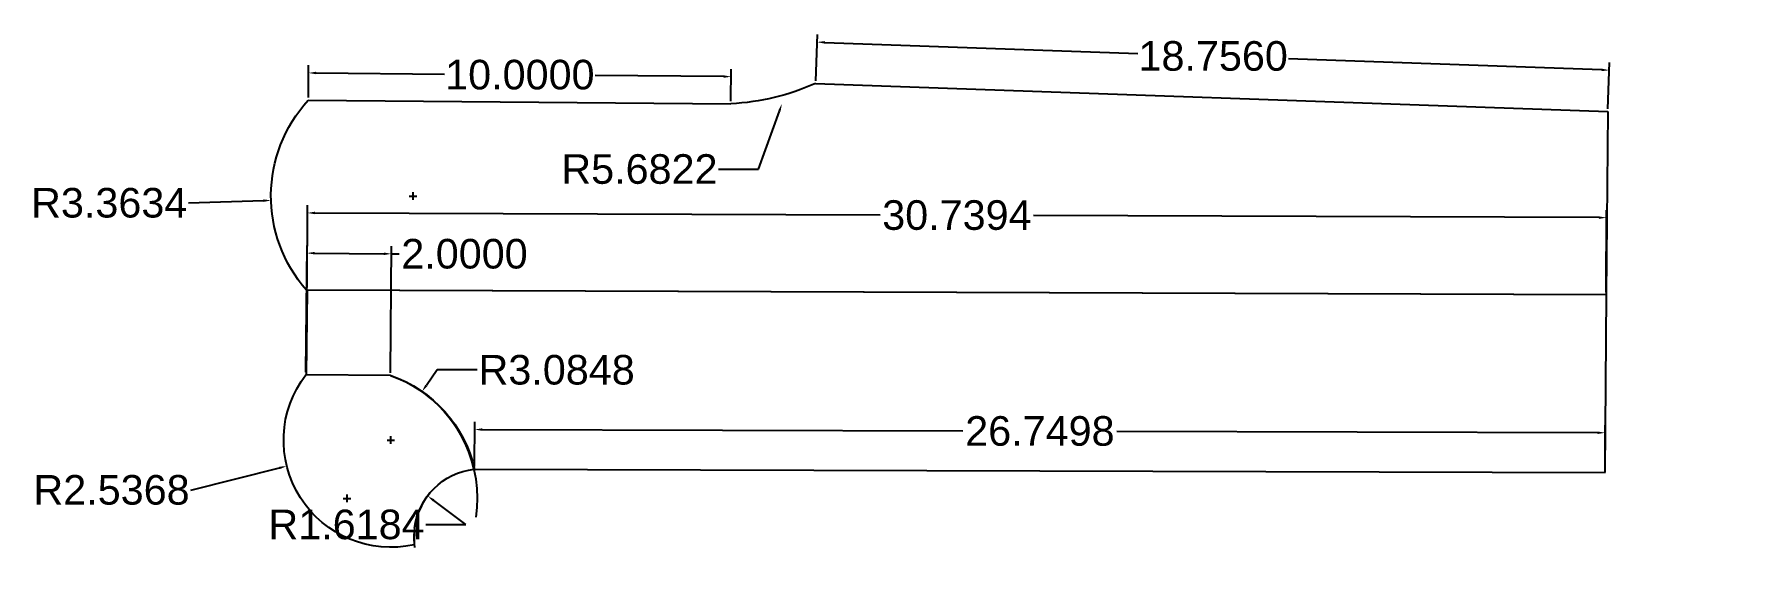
# Model space of a CAD drawing. Header units: inches. Extents: x 13.8 to 54.6, y 8.8 to 21.1.
import ezdxf

# ---------------------------------------------------------------- set-up
doc = ezdxf.new("R2010")
doc.units = ezdxf.units.IN
doc.header["$MEASUREMENT"] = 0
doc.layers.add('Follower', color=12, linetype='Continuous')
doc.layers.add('Measurements', color=254, linetype='Continuous')
doc.styles.get("Standard").update_dxf_attribs({"font": 'arial.ttf'})
doc.dimstyles.get("Standard").update_dxf_attribs({"dimtxt": 0.7, "dimasz": 0.18, "dimexe": 0.18, "dimexo": 0.0625, "dimgap": 0.09, "dimtad": 0, "dimtih": 1, "dimtoh": 1, "dimdec": 4, "dimzin": 0, "dimdsep": 46, "dimtxsty": 'Standard', "dimcen": 0.09, "dimadec": 0, "dimazin": 0, "dimtfac": 1, "dimtdec": 4, "dimtofl": 0, "dimtmove": 0, "dimatfit": 3, "dimfxl": 1, "dimtolj": 1, "dimtzin": 0, "dimarcsym": 0})

# ---------------------------------------------------------------- blocks, each defined once
blk = doc.blocks.new('*D1')
at = {"layer": 'Defpoints', "color": 0, "transparency": 16777216}
for p in [(22.285, 15.942), (20.26, 13.083, -0.099), (22.26, 13.065, -0.096)]:
    blk.add_point(p, dxfattribs=at)
at = {"layer": 'Measurements', "color": 0, "lineweight": -2, "transparency": 16777216}
for p, q in [((20.26, 13.145), (20.287, 16.139)), ((20.465, 15.958), (22.105, 15.943)), ((22.26, 13.128), (22.287, 16.122)), ((22.285, 15.942), (22.465, 15.94))]:
    blk.add_line(p, q, dxfattribs=at)
at = {"layer": 'Measurements', "color": 0, "transparency": 16777216}
for points in [[(20.465, 15.988), (20.465, 15.928), (20.285, 15.959)], [(22.105, 15.973), (22.105, 15.913), (22.285, 15.942)]]:
    blk.add_solid(points, dxfattribs=at)
at = {"layer": 'Measurements', "color": 0, "transparency": 16777216, "insert": (24.013, 15.94), "char_height": 0.7, "attachment_point": 5}
blk.add_mtext('\\A1;2.0000', dxfattribs=at)
blk = doc.blocks.new('*D3')
at = {"layer": 'Defpoints', "color": 0, "transparency": 16777216}
for p in [(22.27, 11.536, -0.059), (19.809, 10.921, -0.048)]:
    blk.add_point(p, dxfattribs=at)
at = {"layer": 'Measurements', "color": 0, "lineweight": -2, "transparency": 16777216}
for p, q in [((22.18, 11.536), (22.36, 11.536)), ((22.27, 11.446), (22.27, 11.626)), ((17.54, 10.354), (19.634, 10.877))]:
    blk.add_line(p, q, dxfattribs=at)
at = {"layer": 'Measurements', "color": 0, "transparency": 16777216}
blk.add_solid([(19.627, 10.906), (19.642, 10.848), (19.809, 10.921)], dxfattribs=at)
at = {"layer": 'Measurements', "color": 0, "transparency": 16777216, "insert": (15.661, 10.354), "char_height": 0.7, "attachment_point": 5}
blk.add_mtext('\\A1;R2.5368', dxfattribs=at)
blk = doc.blocks.new('*D5')
at = {"layer": 'Defpoints', "color": 0, "transparency": 16777216}
for p in [(51.003, 11.709), (24.251, 10.848, -0.04), (51, 10.772)]:
    blk.add_point(p, dxfattribs=at)
at = {"layer": 'Measurements', "color": 0, "lineweight": -2, "transparency": 16777216}
for p, q in [((24.251, 10.911), (24.254, 11.965)), ((51, 10.834), (51.003, 11.889)), ((24.433, 11.785), (35.806, 11.752)), ((50.823, 11.709), (39.45, 11.742))]:
    blk.add_line(p, q, dxfattribs=at)
at = {"layer": 'Measurements', "color": 0, "transparency": 16777216}
for points in [[(24.433, 11.815), (24.433, 11.755), (24.253, 11.785)], [(50.823, 11.739), (50.823, 11.679), (51.003, 11.709)]]:
    blk.add_solid(points, dxfattribs=at)
at = {"layer": 'Measurements', "color": 0, "transparency": 16777216, "insert": (37.628, 11.747), "char_height": 0.7, "attachment_point": 5}
blk.add_mtext('\\A1;26.7498', dxfattribs=at)
blk = doc.blocks.new('*D8')
at = {"layer": 'Defpoints', "color": 0, "transparency": 16777216}
for p in [(51.1, 20.287), (32.321, 19.975, -0.245), (51.066, 19.309, -0.202)]:
    blk.add_point(p, dxfattribs=at)
at = {"layer": 'Measurements', "color": 0, "lineweight": -2, "transparency": 16777216}
for p, q in [((32.324, 20.037), (32.362, 21.132)), ((32.536, 20.946), (39.947, 20.683)), ((50.92, 20.294), (43.509, 20.557)), ((51.068, 19.372), (51.107, 20.467))]:
    blk.add_line(p, q, dxfattribs=at)
at = {"layer": 'Measurements', "color": 0, "transparency": 16777216}
for points in [[(32.537, 20.976), (32.535, 20.916), (32.356, 20.952)], [(50.921, 20.324), (50.919, 20.264), (51.1, 20.287)]]:
    blk.add_solid(points, dxfattribs=at)
at = {"layer": 'Measurements', "color": 0, "transparency": 16777216, "insert": (41.728, 20.62), "char_height": 0.7, "attachment_point": 5}
blk.add_mtext('\\A1;18.7560', dxfattribs=at)
blk = doc.blocks.new('*D10')
at = {"layer": 'Defpoints', "color": 0, "transparency": 16777216}
for p in [(30.323, 20.134), (20.317, 19.581, -0.253), (30.317, 19.493, -0.237)]:
    blk.add_point(p, dxfattribs=at)
at = {"layer": 'Measurements', "color": 0, "lineweight": -2, "transparency": 16777216}
for p, q in [((20.318, 19.643), (20.325, 20.402)), ((20.503, 20.221), (23.542, 20.194)), ((30.143, 20.136), (27.104, 20.162)), ((30.318, 19.555), (30.324, 20.314))]:
    blk.add_line(p, q, dxfattribs=at)
at = {"layer": 'Measurements', "color": 0, "transparency": 16777216}
for points in [[(20.503, 20.251), (20.503, 20.191), (20.323, 20.222)], [(30.143, 20.166), (30.142, 20.106), (30.323, 20.134)]]:
    blk.add_solid(points, dxfattribs=at)
at = {"layer": 'Measurements', "color": 0, "transparency": 16777216, "insert": (25.323, 20.178), "char_height": 0.7, "attachment_point": 5}
blk.add_mtext('\\A1;10.0000', dxfattribs=at)
blk = doc.blocks.new('*D11')
at = {"layer": 'Defpoints', "color": 0, "transparency": 16777216}
for p in [(19.436, 17.206, -0.198), (22.797, 17.309, -0.196)]:
    blk.add_point(p, dxfattribs=at)
at = {"layer": 'Measurements', "color": 0, "lineweight": -2, "transparency": 16777216}
for p, q in [((17.482, 17.146), (19.256, 17.201)), ((22.707, 17.309), (22.887, 17.309)), ((22.797, 17.219), (22.797, 17.399))]:
    blk.add_line(p, q, dxfattribs=at)
at = {"layer": 'Measurements', "color": 0, "transparency": 16777216}
blk.add_solid([(19.255, 17.231), (19.257, 17.171), (19.436, 17.206)], dxfattribs=at)
at = {"layer": 'Measurements', "color": 0, "transparency": 16777216, "insert": (15.606, 17.146), "char_height": 0.7, "attachment_point": 5}
blk.add_mtext('\\A1;R3.3634', dxfattribs=at)
blk = doc.blocks.new('*D12')
at = {"layer": 'Defpoints', "color": 0, "transparency": 16777216}
for p in [(31.524, 19.491, 0.152), (29.618, 14.164, -0.372)]:
    blk.add_point(p, dxfattribs=at)
at = {"layer": 'Measurements', "color": 0, "lineweight": -2, "transparency": 16777216}
for p, q in [((30.971, 17.944), (31.464, 19.321)), ((30.026, 17.944), (30.971, 17.944))]:
    blk.add_line(p, q, dxfattribs=at)
at = {"layer": 'Measurements', "color": 0, "transparency": 16777216}
blk.add_solid([(31.435, 19.331), (31.492, 19.311), (31.524, 19.491)], dxfattribs=at)
at = {"layer": 'Measurements', "color": 0, "transparency": 16777216, "insert": (28.152, 17.944), "char_height": 0.7, "attachment_point": 5}
blk.add_mtext('\\A1;R5.6822', dxfattribs=at)
blk = doc.blocks.new('*D13')
at = {"layer": 'Defpoints', "color": 0, "transparency": 16777216}
for p in [(23.141, 10.216, -0.027), (24.433, 9.242, -0.002)]:
    blk.add_point(p, dxfattribs=at)
at = {"layer": 'Measurements', "color": 0, "lineweight": -2, "transparency": 16777216}
for p, q in [((24.043, 9.536), (23.284, 10.108)), ((23.097, 9.536), (24.043, 9.536))]:
    blk.add_line(p, q, dxfattribs=at)
blk.add_arc((24.433, 9.242), 1.618, 136.5935, 188.6815, dxfattribs=at)
at = {"layer": 'Measurements', "color": 0, "transparency": 16777216}
blk.add_solid([(23.303, 10.132), (23.266, 10.084), (23.141, 10.216)], dxfattribs=at)
at = {"layer": 'Measurements', "color": 0, "transparency": 16777216, "insert": (21.221, 9.536), "char_height": 0.7, "attachment_point": 5}
blk.add_mtext('\\A1;R1.6184', dxfattribs=at)
blk = doc.blocks.new('*D15')
at = {"layer": 'Defpoints', "color": 0, "transparency": 16777216}
for p in [(23.006, 12.68, -0.111), (21.234, 10.157, -0.028)]:
    blk.add_point(p, dxfattribs=at)
at = {"layer": 'Measurements', "color": 0, "lineweight": -2, "transparency": 16777216}
for p, q in [((23.368, 13.195), (23.11, 12.827)), ((24.314, 13.195), (23.368, 13.195)), ((21.234, 10.067), (21.234, 10.247)), ((21.144, 10.157), (21.324, 10.157))]:
    blk.add_line(p, q, dxfattribs=at)
blk.add_arc((21.234, 10.157), 3.085, 351.6787, 58.2606, dxfattribs=at)
at = {"layer": 'Measurements', "color": 0, "transparency": 16777216}
blk.add_solid([(23.085, 12.845), (23.134, 12.81), (23.006, 12.68)], dxfattribs=at)
at = {"layer": 'Measurements', "color": 0, "transparency": 16777216, "insert": (26.193, 13.195), "char_height": 0.7, "attachment_point": 5}
blk.add_mtext('\\A1;R3.0848', dxfattribs=at)
blk = doc.blocks.new('*D16')
at = {"layer": 'Defpoints', "color": 0, "transparency": 16777216}
for p in [(51.034, 16.799), (20.288, 15.082, -0.146), (51.027, 14.97, -0.1)]:
    blk.add_point(p, dxfattribs=at)
at = {"layer": 'Measurements', "color": 0, "lineweight": -2, "transparency": 16777216}
for p, q in [((20.288, 15.145), (20.295, 17.09)), ((20.475, 16.91), (33.851, 16.861)), ((50.854, 16.799), (37.477, 16.848)), ((51.027, 15.033), (51.034, 16.979))]:
    blk.add_line(p, q, dxfattribs=at)
at = {"layer": 'Measurements', "color": 0, "transparency": 16777216}
for points in [[(20.475, 16.94), (20.474, 16.88), (20.295, 16.91)], [(50.854, 16.829), (50.854, 16.769), (51.034, 16.799)]]:
    blk.add_solid(points, dxfattribs=at)
at = {"layer": 'Measurements', "color": 0, "transparency": 16777216, "insert": (35.664, 16.855), "char_height": 0.7, "attachment_point": 5}
blk.add_mtext('\\A1;30.7394', dxfattribs=at)

msp = doc.modelspace()

# ---------------------------------------------------------------- linework, layer by layer
at = {"layer": 'Follower', "lineweight": -3, "extrusion": (0.001439, -0.023708, -0.999718)}
for p, q in [((20.31738, 19.58075, -0.25308), (30.31697, 19.49253, -0.23659)), ((32.32132, 19.97472, -0.24514), (51.0655, 19.30948, -0.20238)), ((51.0655, 19.30948, -0.20238), (51.02705, 14.9705, -0.09954)), ((20.28789, 15.08209, -0.14644), (20.27018, 13.08273, -0.09905)), ((51.02705, 14.9705, -0.09954), (20.27751, 15.08219, -0.14646)), ((51.03744, 14.97041, -0.09952), (20.28789, 15.08209, -0.14644)), ((51.00023, 10.77175), (51.03744, 14.97041, -0.09952)), ((20.2598, 13.08283, -0.09907), (20.27018, 13.08273, -0.09905)), ((22.25972, 13.06518, -0.09577), (22.2701, 13.06509, -0.09575)), ((24.25053, 10.84815, -0.04033), (51.00023, 10.77175)), ((22.82771, 9.45066, -0.00923), (22.82426, 9.06117))]:
    msp.add_line(p, q, dxfattribs=at)
at = {"layer": 'Follower'}
msp.add_line((22.25972, 13.06518, -0.09577), (20.27018, 13.08273, -0.09905), dxfattribs=at)
at = {"layer": 'Follower', "lineweight": -3, "extrusion": (0.001439, -0.023708, -0.999718)}
for centre, radius, start, end in [((23.80438, -15.89627, -0.18197), 3.36341, 141.993564, 225.967989), ((31.48177, -23.30223, -0.18197), 5.68219, 69.492944, 90.396121), ((22.92807, -10.16372, -0.18197), 2.53676, 80.851164, 221.062653), ((21.81037, -8.84951, -0.18197), 3.08477, 292.896293, 350.517881), ((21.82073, -8.84879, -0.18197), 3.08477, 292.896293, 350.517881), ((24.94773, -7.74203, -0.18197), 1.61844, 190.894149, 266.644117)]:
    msp.add_arc(centre, radius, start, end, dxfattribs=at)

# ---------------------------------------------------------------- dimensions: what is measured, and where the dimension line sits
at = {"layer": 'Measurements'}
for p1, p2, distance, picture, middle in [((32.32132, 19.97472, -0.24514), (51.0655, 19.30948, -0.20238), 0.9783, '*D8', (41.72811, 20.61978)), ((20.31738, 19.58075, -0.25308), (30.31697, 19.49253, -0.23659), 0.64152, '*D10', (25.32283, 20.17813)), ((20.28789, 15.08209, -0.14644), (51.02705, 14.9705, -0.09954), 1.82834, '*D16', (35.66411, 16.85462)), ((20.2598, 13.08283, -0.09907), (22.25972, 13.06518, -0.09577), 2.87647, '*D1', (24.01286, 15.93995)), ((24.25053, 10.84815, -0.04033), (51.00023, 10.77175), 0.93722, '*D5', (37.62806, 11.74717))]:
    dim = msp.add_aligned_dim(p1=p1, p2=p2, distance=distance, dimstyle='Standard', dxfattribs=at)
    dim.commit()
    dim.dimension.update_dxf_attribs({"geometry": picture, "text_midpoint": middle})
for center, mpoint, picture, middle in [((29.61783, 14.16355, -0.37155), (31.52429, 19.4907, 0.15204), '*D12', (28.1516, 17.94384)), ((22.79734, 17.30941, -0.19565), (19.43552, 17.20635, -0.19804), '*D11', (17.48234, 17.14647)), ((21.23391, 10.15676, -0.02827), (23.00626, 12.68017, -0.1115), '*D15', (26.19294, 13.19477)), ((22.26993, 11.53591, -0.05949), (19.8089, 10.9208, -0.04844), '*D3', (17.53968, 10.35363)), ((24.432593, 9.241743, -0.001967), (23.140783, 10.216399, -0.026941), '*D13', (21.220955, 9.535582))]:
    dim = msp.add_radius_dim(center=center, mpoint=mpoint, dimstyle='Standard', dxfattribs=at)
    dim.commit()
    dim.dimension.update_dxf_attribs({"geometry": picture, "text_midpoint": middle, "dimtype": 164})

doc.saveas('drawing.dxf')
